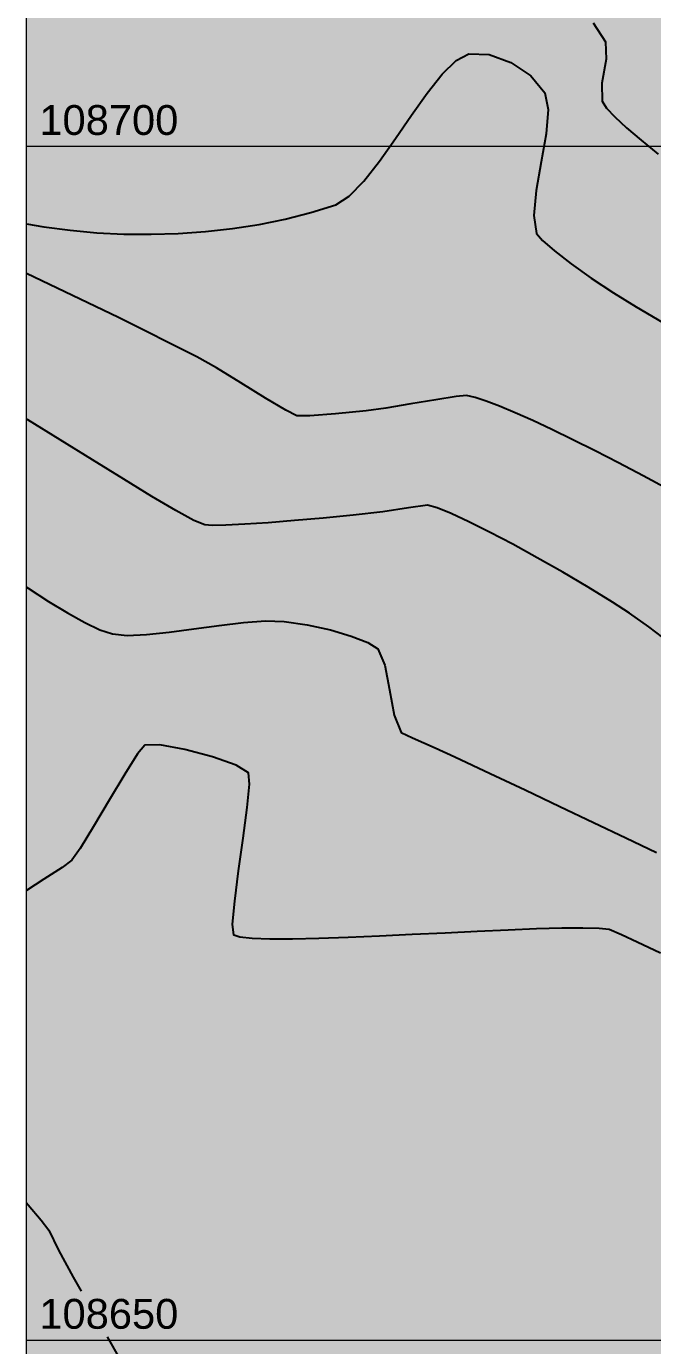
# Model space of a CAD drawing. Header units: metres. Extents: x 62264 to 62602, y 108404 to 109101.
# Drawn here: x 62300 to 62326.3, y 108649.8 to 108705 of the extents above; entities that cross this region are included whole.
import ezdxf

# ---------------------------------------------------------------- set-up
doc = ezdxf.new("R2010")
doc.units = ezdxf.units.M
doc.header["$MEASUREMENT"] = 0
for name, color, linetype in [('colore lago', 131, 'Continuous'), ('coordinate', 2, 'Continuous'), ('curve livello 1m', 2, 'Continuous'), ('curve livello 5m', 7, 'Continuous')]:
    doc.layers.add(name, color=color, linetype=linetype)
doc.layers.add('Colori bordi', color=5, linetype='Continuous', plot=False)
doc.styles.add('ARIAL', font='arial.ttf')

msp = doc.modelspace()

# ---------------------------------------------------------------- hatches: boundary and pattern name
at = {"layer": 'colore lago', "linetype": 'Continuous', "lineweight": 0}
msp.add_hatch(color=256, dxfattribs=at).paths.add_polyline_path([(62424.984, 108653.069), (62419.433, 108652.547), (62413.953, 108651.637), (62408.529, 108650.359), (62403.21, 108648.764), (62398.021, 108646.797), (62392.955, 108644.487), (62388.067, 108641.873), (62383.347, 108638.914), (62379.143, 108635.919), (62374.987, 108632.528), (62370.912, 108628.752), (62367.864, 108625.55), (62364.577, 108621.72), (62361.992, 108618.302), (62358.884, 108613.699), (62356.087, 108608.883), (62353.615, 108603.924), (62351.491, 108598.79), (62349.698, 108593.52), (62348.257, 108588.148), (62347.162, 108582.699), (62346.433, 108577.206), (62346.076, 108571.827), (62346.067, 108566.27), (62346.414, 108560.708), (62347.156, 108555.214), (62348.241, 108549.757), (62349.108, 108546.543), (62347.868, 108543.897), (62343.805, 108542.34), (62343.071, 108542.931), (62342.215, 108543.399), (62341.494, 108543.605), (62340.731, 108543.397), (62339.788, 108542.895), (62338.814, 108542.367), (62337.958, 108542.081), (62337.463, 108542.167), (62336.538, 108542.374), (62334.253, 108542.969), (62331.322, 108543.785), (62328.139, 108544.685), (62325.098, 108545.533), (62322.593, 108546.195), (62321.848, 108546.361), (62320.984, 108546.545), (62320.474, 108546.666), (62319.859, 108546.963), (62319.103, 108547.335), (62317.961, 108547.824), (62316.581, 108548.386), (62315.066, 108548.989), (62313.523, 108549.599), (62312.055, 108550.183), (62310.769, 108550.711), (62309.769, 108551.147), (62309.112, 108551.475), (62308.074, 108552.131), (62305.134, 108553.829), (62301.974, 108555.846), (62300, 108557.145), (62300, 108746.102), (62331.882, 108763.679), (62334.507, 108761.512), (62338.392, 108758.6), (62343.084, 108755.721), (62348.103, 108752.428), (62352.959, 108748.821), (62356.982, 108746.672), (62361.491, 108743.204), (62364.809, 108741.018), (62364.85, 108740.982), (62366.701, 108739.452), (62368.7, 108737.832), (62369.305, 108737.355), (62369.749, 108737.014), (62370.359, 108736.582), (62371.24, 108735.973), (62371.627, 108735.711), (62374.472, 108733.847), (62374.708, 108733.696), (62375.544, 108733.194), (62376.513, 108732.622), (62377.024, 108732.307), (62377.264, 108731.984), (62377.853, 108731.572), (62378.743, 108731.016), (62379.493, 108730.514), (62379.904, 108730.173), (62380.53, 108729.628), (62381.289, 108728.95), (62382.099, 108728.213), (62382.879, 108727.488), (62383.568, 108726.81), (62384.361, 108726.013), (62384.891, 108725.5), (62385.513, 108725.007), (62386.29, 108724.44), (62387.153, 108723.834), (62388.028, 108723.224), (62388.845, 108722.646), (62389.533, 108722.136), (62390.019, 108721.728), (62390.461, 108721.189), (62391.046, 108720.467), (62391.593, 108719.84), (62392.228, 108719.121), (62392.561, 108718.731), (62392.862, 108718.087), (62393.16, 108717.245), (62393.458, 108716.296), (62393.758, 108715.335), (62394.064, 108714.455), (62394.378, 108713.747), (62394.629, 108713.387), (62395.018, 108712.892), (62395.432, 108712.426), (62395.814, 108712.034), (62396.33, 108711.596), (62397.152, 108710.938), (62398.032, 108710.258), (62398.87, 108709.636), (62399.584, 108709.126), (62399.96, 108708.881), (62400.685, 108708.661), (62401.612, 108708.484), (62402.549, 108708.306), (62403.305, 108708.084), (62403.979, 108707.68), (62404.973, 108707.002), (62405.674, 108706.477), (62406.299, 108705.979), (62406.659, 108705.658), (62407.074, 108705.014), (62407.565, 108704.234), (62408.06, 108703.631), (62408.444, 108703.148), (62408.613, 108702.358), (62408.809, 108701.374), (62409.055, 108700.585), (62409.399, 108699.598), (62409.737, 108698.707), (62410.053, 108697.961), (62410.417, 108697.156), (62410.768, 108696.423), (62411.044, 108695.894), (62411.352, 108695.436), (62411.941, 108694.585), (62412.688, 108693.536), (62413.24, 108692.756), (62413.64, 108692.028), (62414.101, 108691.1), (62414.582, 108690.096), (62415.042, 108689.143), (62415.44, 108688.363), (62415.735, 108687.883), (62416.22, 108687.475), (62417.091, 108686.877), (62417.986, 108686.309), (62418.762, 108685.857), (62419.277, 108685.61), (62419.98, 108685.523), (62420.747, 108685.436), (62421.269, 108685.254), (62422.042, 108684.935), (62422.834, 108684.575), (62423.302, 108684.318), (62424.281, 108683.305), (62425.656, 108681.875), (62426.449, 108681.066), (62427.156, 108680.351), (62427.673, 108679.833), (62427.895, 108679.62), (62428.432, 108679.384), (62429.04, 108678.92), (62429.869, 108678.212), (62430.484, 108677.629), (62430.843, 108677.243), (62431.218, 108676.364), (62431.557, 108675.296), (62431.913, 108674.527), (62432.355, 108674.247), (62432.858, 108673.942), (62433.455, 108673.231), (62434.097, 108672.326), (62434.701, 108671.601), (62435.197, 108671.28), (62435.685, 108671.01), (62436.144, 108670.755), (62436.707, 108670.388), (62437.492, 108669.855), (62438.358, 108669.253), (62439.162, 108668.678), (62440.078, 108667.996), (62441.13, 108667.19), (62442.002, 108666.501), (62442.908, 108665.758), (62443.789, 108665.021), (62444.562, 108664.359), (62445.144, 108663.844), (62445.453, 108663.547), (62446.014, 108662.665), (62446.501, 108661.941), (62447.153, 108661.7), (62448.876, 108661.081), (62447.183, 108652.749), (62446.943, 108651.566), (62441.595, 108652.495), (62436.09, 108653.04), (62430.527, 108653.236)])

# ---------------------------------------------------------------- linework, layer by layer
at = {"layer": 'Colori bordi', "linetype": 'Continuous', "lineweight": 0, "flags": 128}
msp.add_lwpolyline([(62300, 108557.145), (62300, 108746.102), (62331.882, 108763.679)], dxfattribs=at)
at = {"layer": 'coordinate', "linetype": 'Continuous', "lineweight": 0}
for p, q in [((62300, 108700), (62492.122, 108700)), ((62300, 108650), (62337.955, 108650))]:
    msp.add_line(p, q, dxfattribs=at)
at = {"layer": 'curve livello 1m', "flags": 128}
for points in [[(62323.758, 108705.169), (62324.286, 108704.374), (62324.286, 108704.374), (62324.304, 108703.647), (62324.131, 108702.644), (62324.136, 108701.884), (62324.136, 108701.884), (62324.329, 108701.599), (62324.675, 108701.225), (62325.16, 108700.772), (62325.771, 108700.251), (62326.492, 108699.673)], [(62300, 108696.745), (62300.729, 108696.621), (62301.834, 108696.478), (62302.956, 108696.378), (62304.09, 108696.322), (62305.23, 108696.31), (62306.371, 108696.343), (62307.509, 108696.423), (62308.638, 108696.55), (62309.754, 108696.725), (62310.851, 108696.95), (62311.925, 108697.225), (62312.971, 108697.551), (62312.971, 108697.551), (62313.539, 108697.903), (62314.155, 108698.538), (62314.804, 108699.371), (62315.472, 108700.319), (62316.143, 108701.299), (62316.801, 108702.228), (62317.433, 108703.021), (62318.022, 108703.596), (62318.554, 108703.869), (62318.554, 108703.869), (62319.402, 108703.838), (62320.316, 108703.506), (62321.146, 108702.949), (62321.744, 108702.242), (62321.744, 108702.242), (62321.877, 108701.541), (62321.787, 108700.523), (62321.583, 108699.342), (62321.376, 108698.15), (62321.275, 108697.102), (62321.388, 108696.351), (62321.388, 108696.351), (62321.634, 108696.058), (62322.137, 108695.621), (62322.84, 108695.081), (62323.686, 108694.481), (62324.615, 108693.866), (62325.57, 108693.276), (62325.57, 108693.276), (62326.682, 108692.624)], [(62326.925, 108685.624), (62325.86, 108686.194), (62324.831, 108686.734), (62323.845, 108687.239), (62322.911, 108687.706), (62322.036, 108688.13), (62321.228, 108688.507), (62320.494, 108688.835), (62319.842, 108689.108), (62319.279, 108689.322), (62318.813, 108689.474), (62318.452, 108689.56), (62318.025, 108689.519), (62317.174, 108689.384), (62316.115, 108689.205), (62315.066, 108689.032), (62314.245, 108688.916), (62312.96, 108688.788), (62311.887, 108688.709), (62311.346, 108688.704), (62310.878, 108688.939), (62310.028, 108689.448), (62308.993, 108690.087), (62307.969, 108690.712), (62307.151, 108691.178), (62303.861, 108692.828), (62300, 108694.664)], [(62326.984, 108679.206), (62326.093, 108679.866), (62325.285, 108680.439), (62324.579, 108680.905), (62323.548, 108681.537), (62322.485, 108682.163), (62321.421, 108682.766), (62320.39, 108683.33), (62319.422, 108683.837), (62318.549, 108684.272), (62317.804, 108684.617), (62317.218, 108684.855), (62316.824, 108684.97), (62316.023, 108684.853), (62314.948, 108684.683), (62313.695, 108684.548), (62312.446, 108684.426), (62311.244, 108684.32), (62310.133, 108684.233), (62309.157, 108684.168), (62308.36, 108684.128), (62307.785, 108684.117), (62307.476, 108684.137), (62307.028, 108684.329), (62306.27, 108684.743), (62305.266, 108685.334), (62304.08, 108686.055), (62302.774, 108686.86), (62301.412, 108687.702), (62300.056, 108688.535), (62300, 108688.569)], [(62300, 108681.535), (62300.072, 108681.488), (62300.925, 108680.939), (62301.722, 108680.453), (62302.446, 108680.049), (62303.08, 108679.749), (62303.606, 108679.571), (62303.606, 108679.571), (62304.227, 108679.511), (62305.042, 108679.547), (62305.994, 108679.65), (62307.026, 108679.788), (62308.08, 108679.932), (62309.099, 108680.052), (62310.027, 108680.117), (62310.804, 108680.097), (62310.804, 108680.097), (62311.773, 108679.954), (62312.745, 108679.74), (62313.624, 108679.484), (62314.318, 108679.213), (62314.731, 108678.954), (62314.731, 108678.954), (62315.033, 108678.267), (62315.224, 108677.228), (62315.415, 108676.175), (62315.716, 108675.444), (62315.716, 108675.444), (62316.185, 108675.226), (62317.138, 108674.801), (62317.963, 108674.427), (62317.963, 108674.427), (62319.441, 108673.733), (62320.912, 108673.039), (62322.361, 108672.352), (62323.771, 108671.681), (62325.127, 108671.033), (62326.414, 108670.415)], [(62326.581, 108666.201), (62325.61, 108666.668), (62324.947, 108666.97), (62324.44, 108667.197), (62324.008, 108667.242), (62323.332, 108667.257), (62322.446, 108667.247), (62321.389, 108667.217), (62320.196, 108667.17), (62318.905, 108667.113), (62317.553, 108667.048), (62316.176, 108666.983), (62314.812, 108666.92), (62313.496, 108666.864), (62312.267, 108666.822), (62311.16, 108666.796), (62310.213, 108666.791), (62309.461, 108666.814), (62308.944, 108666.867), (62308.696, 108666.956), (62308.649, 108667.415), (62308.734, 108668.379), (62308.899, 108669.648), (62309.091, 108671.022), (62309.259, 108672.299), (62309.351, 108673.279), (62309.315, 108673.763), (62308.795, 108674.076), (62307.808, 108674.426), (62306.646, 108674.735), (62305.601, 108674.925), (62304.965, 108674.919), (62304.658, 108674.547), (62304.124, 108673.706), (62303.474, 108672.618), (62302.814, 108671.505), (62302.256, 108670.592), (62301.906, 108670.101), (62301.5, 108669.798), (62300.736, 108669.296), (62300, 108668.835)]]:
    msp.add_lwpolyline(points, dxfattribs=at)
at = {"layer": 'curve livello 5m', "flags": 128}
for points in [[(62300, 108655.745), (62300.07, 108655.667), (62300.616, 108655.027), (62300.941, 108654.606), (62301.343, 108653.764), (62301.963, 108652.638), (62302.294, 108652.047)], [(62303.382, 108650.132), (62303.905, 108649.229), (62304.557, 108648.121), (62305.199, 108647.046), (62305.824, 108646.016), (62306.424, 108645.043), (62306.994, 108644.137), (62307.525, 108643.311), (62308.011, 108642.576), (62308.444, 108641.943), (62308.817, 108641.425), (62309.124, 108641.032), (62309.357, 108640.776), (62309.357, 108640.776)]]:
    msp.add_lwpolyline(points, dxfattribs=at)

# ---------------------------------------------------------------- texts
at = {"layer": 'coordinate', "color": 1, "style": 'ARIAL'}
for s, p in [('108700', (62300.545, 108700.473)), ('108650', (62300.545, 108650.473))]:
    msp.add_text(s, height=1.25, dxfattribs=at).set_placement(p)

doc.saveas('drawing.dxf')
